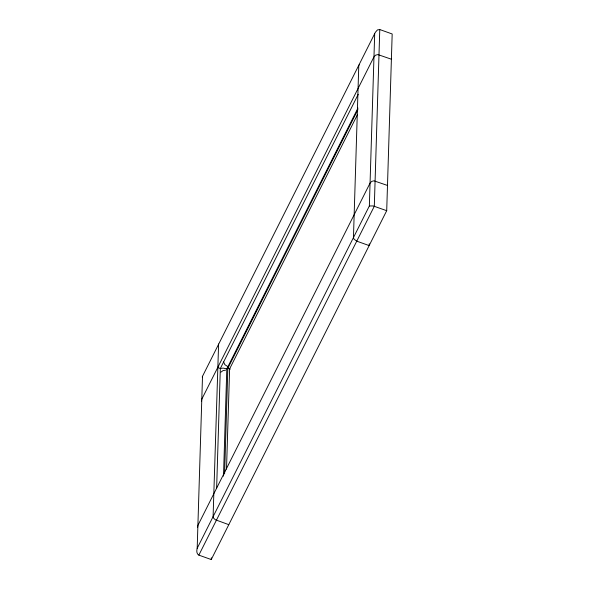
<?xml version="1.0" encoding="UTF-8"?>
<svg xmlns="http://www.w3.org/2000/svg" width="589" height="589" viewBox="0 0 589 589"><rect width="100%" height="100%" fill="white"/><g stroke="black" fill="none" stroke-linecap="round" stroke-linejoin="round"><path stroke-width="0.88" d="M197.19 548.285L202.506 376.29L375.37 32.292L377.461 29.914L379.772 29.546L392.178 33.971L386.708 210.693L211.252 559.55L198.854 555.125C196.424 553.859 196.564 550.568 197.19 548.285L369.355 205.966L374.678 33.978M211.252 559.55L211.311 557.746M216.634 488.156L220.33 368.493L358.23 94.314M223.496 476.162L226.809 368.854L357.979 108.059M224.593 473.983L227.906 366.675L224.836 364.643L223.621 361.955M226.515 469.094L229.614 368.876L357.619 114.369M369.222 243.78L369.163 245.584L356.765 241.159L354.055 239.208L353.452 237.581L358.775 65.593L359.467 64.429M379.772 29.546L374.309 206.268L198.854 555.125M218.6 344.005L213.093 516.671L213.697 518.291L215.36 519.756L228.797 524.666M357.928 109.635L227.862 368.25L230.255 369.104M202.506 376.29L202.233 377.056M220.904 372.152L223.017 370.606L225.558 370.179M220.33 368.493L223.098 368.103L226.809 368.854M369.355 205.966L373.19 205.944L386.708 210.693M391.398 59.217L377.866 54.578L375.583 55.167L373.971 56.861L201.799 399.173L201.482 401.323M387.488 185.447L373.963 180.816L371.674 181.397L370.061 183.091L197.897 525.403L197.573 527.56M217.702 367.558L220.198 368.449"/></g></svg>
